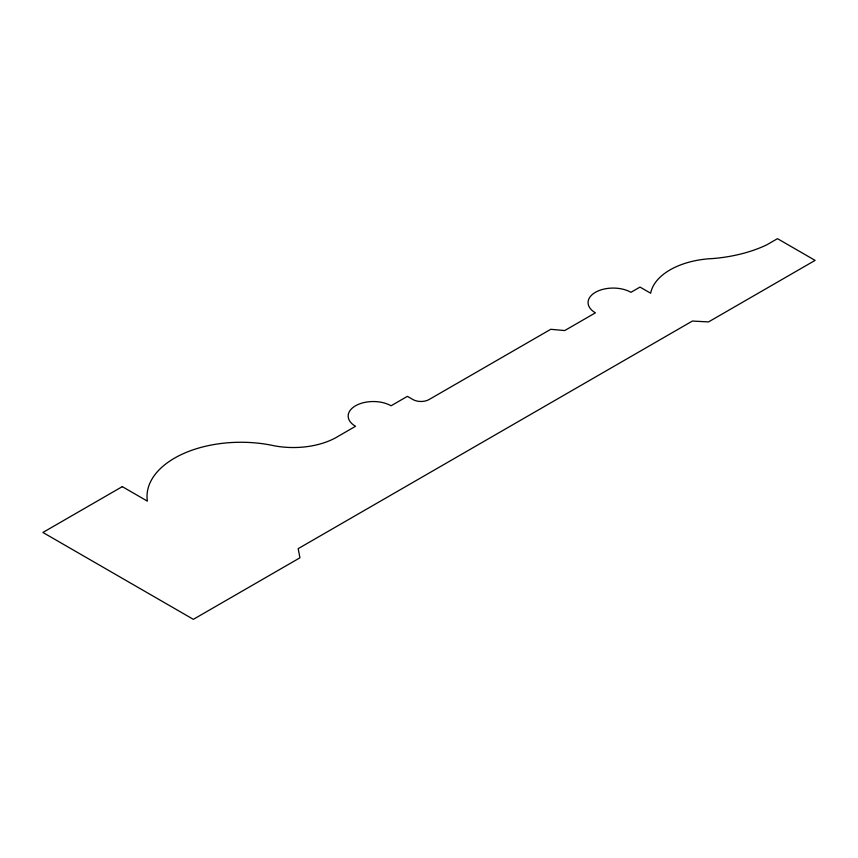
<?xml version="1.0" encoding="UTF-8"?>
<svg xmlns="http://www.w3.org/2000/svg" width="858" height="858" viewBox="0 0 858 858"><rect width="100%" height="100%" fill="white"/><g stroke="black" fill="none" stroke-linecap="round" stroke-linejoin="round"><path stroke-width="1.29" d="M122.286 486.636L42.9 532.464L193.361 619.337L299.946 557.797L298.166 548.659L692.417 321.042L708.515 321.922L815.1 260.382L777.487 238.663L766.698 244.884A108.945 62.902 0 0 1 712.859 258.548A67.643 39.05 0 0 0 650.654 293.232L640.014 287.087L630.941 292.321A25.118 14.5 0 0 0 595.42 292.321A25.118 14.5 0 0 0 595.42 312.827L564.703 330.566L550.75 329.3L429.032 399.571A11.358 6.564 0 0 1 412.966 399.571L407.4 396.353L391.066 405.78A25.118 14.5 0 0 0 355.534 405.78A25.118 14.5 0 0 0 355.534 426.297L338.277 436.261A61.658 35.596 0 0 1 274.453 445.838A93.897 54.215 0 0 0 147.362 501.115L122.286 486.636"/></g></svg>
